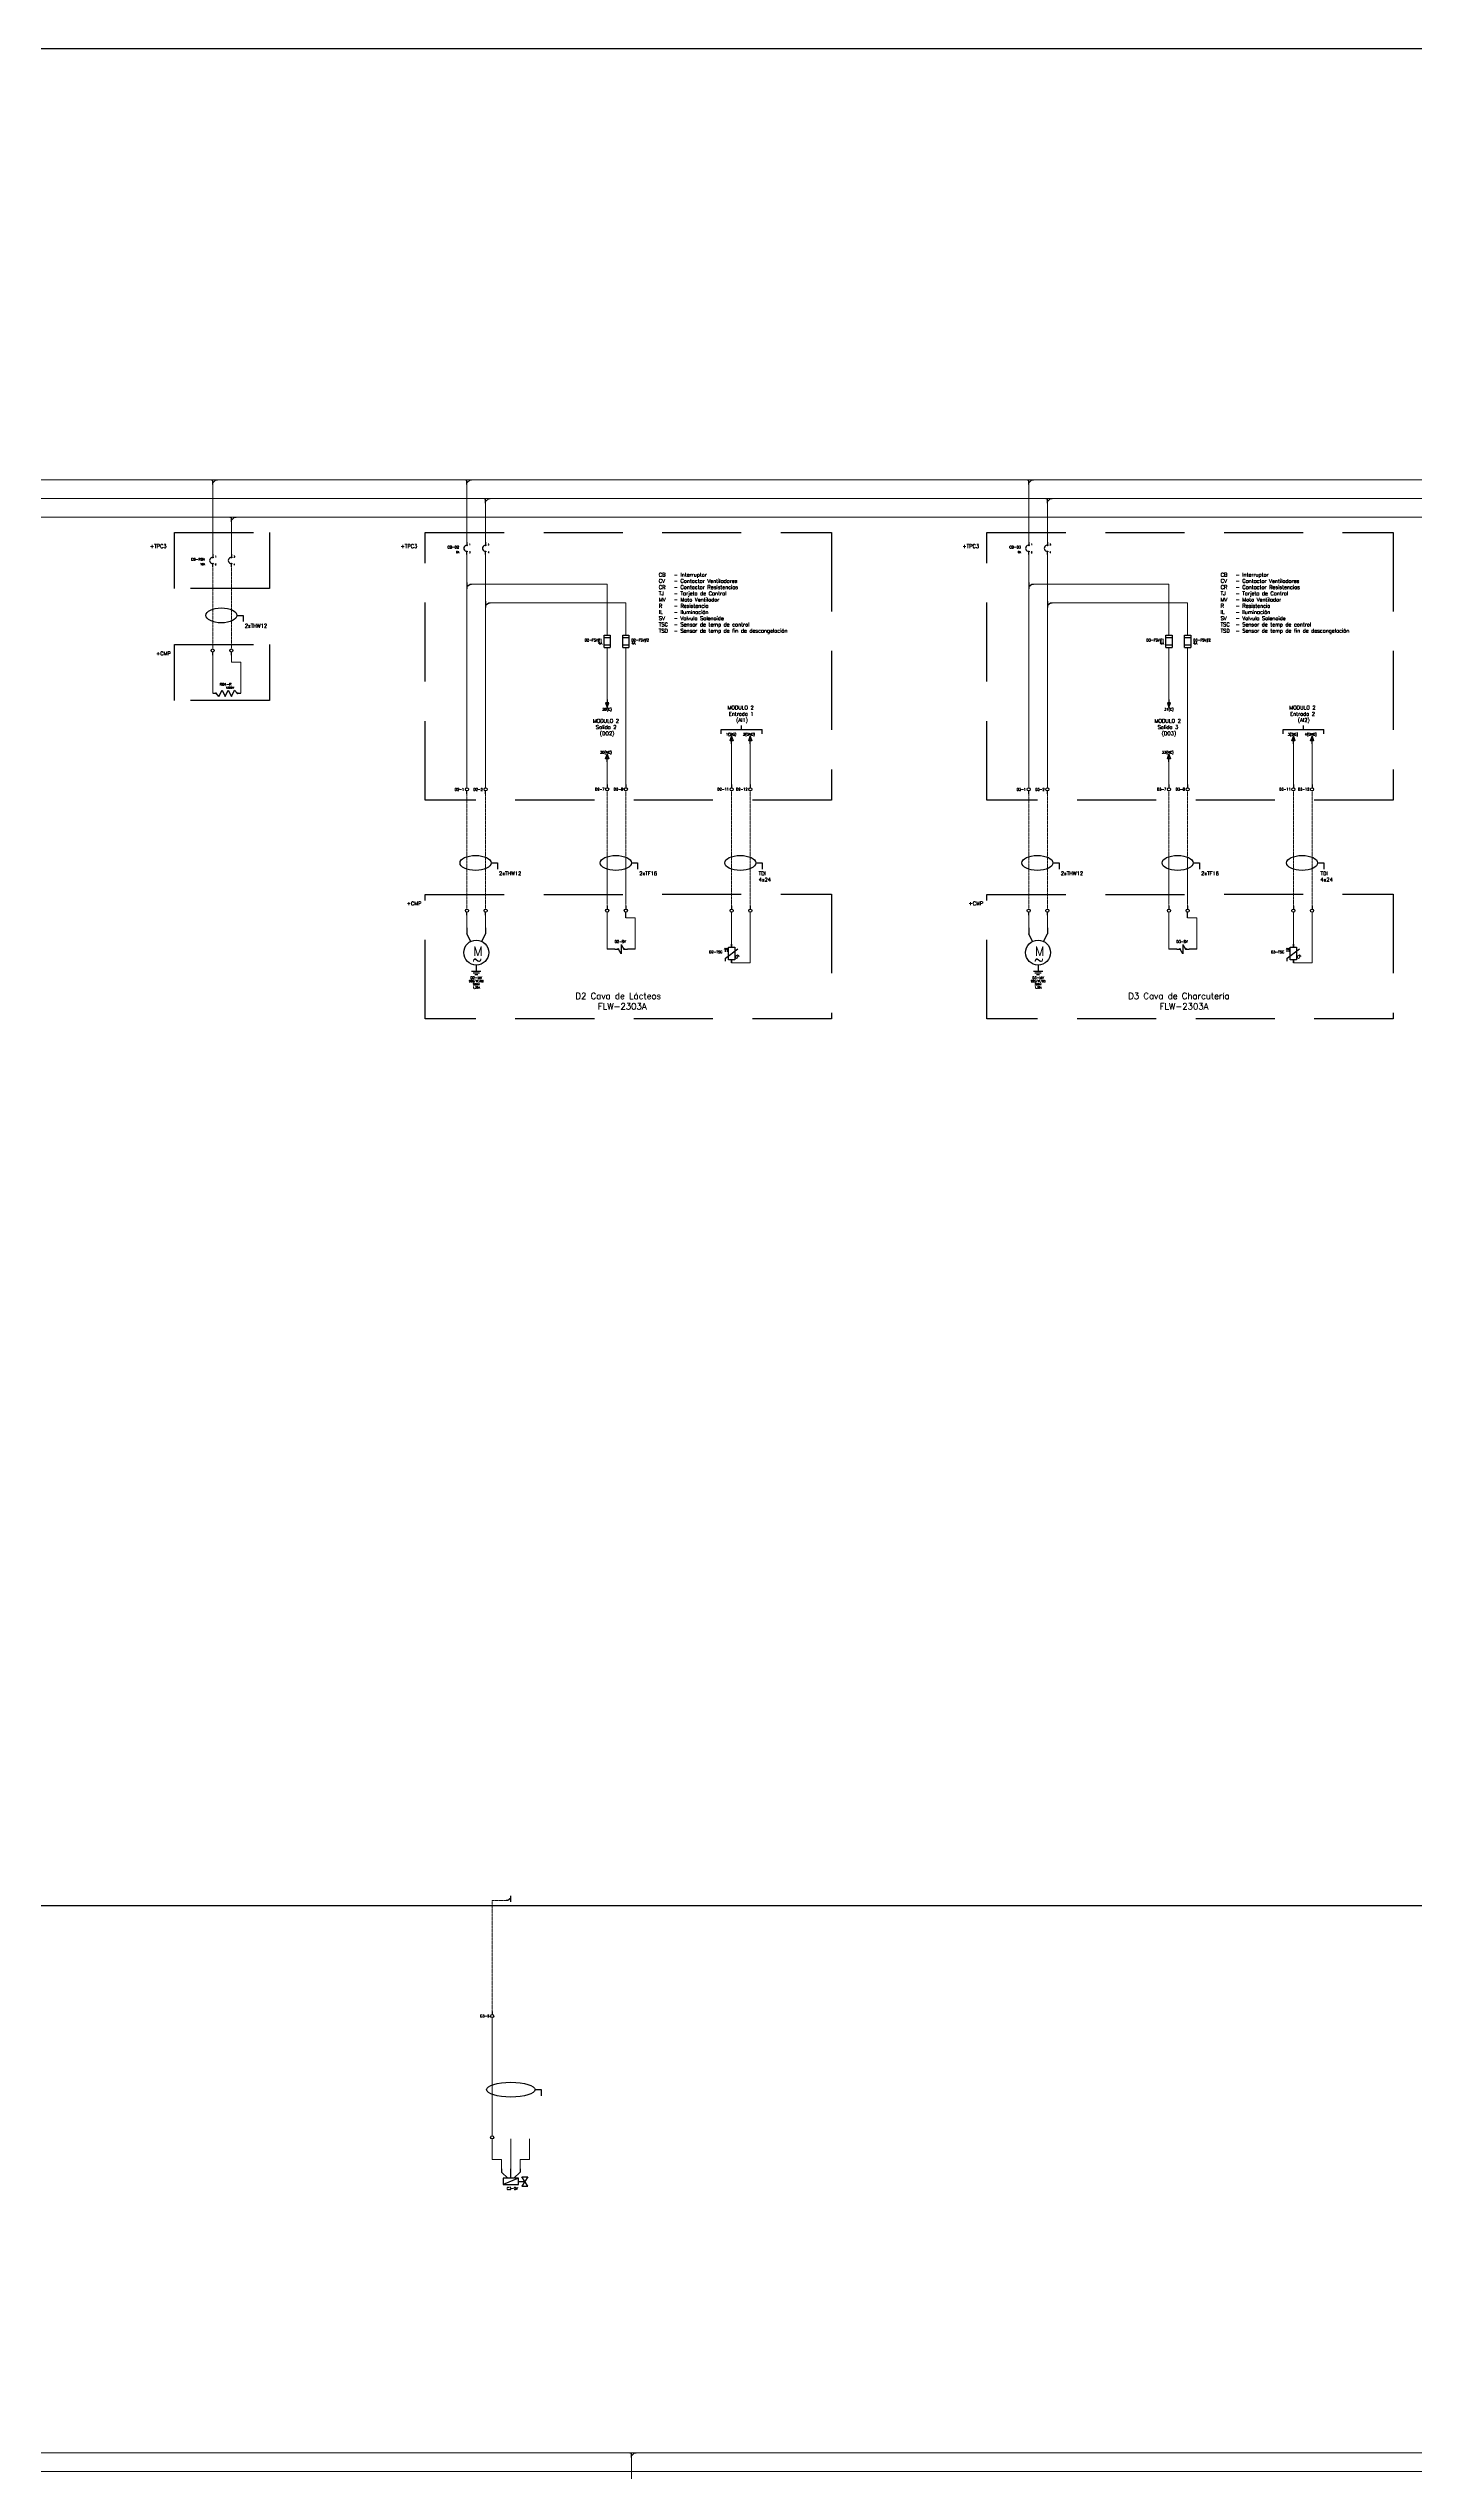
# Model space of a CAD drawing. Header units: inches. Extents: x 75782 to 87231, y -34126 to -18655.
# Drawn here: x 82121 to 84316, y -31289 to -27393 of the extents above; entities that cross this region are included whole.
import ezdxf
from ezdxf.enums import TextEntityAlignment as Align

# ---------------------------------------------------------------- set-up
doc = ezdxf.new("R2010")
doc.units = ezdxf.units.IN
doc.header["$MEASUREMENT"] = 0
doc.linetypes.add('DASHED', pattern=[19.05, 12.7, -6.35])
doc.linetypes.add('EPLANLINE7', pattern=[0])
for name, color, linetype, lineweight in [('A-Cable Belden', 9, 'Continuous', 18), ('A-Cables 220V', 6, 'Continuous', 18), ('SYMBOL', 2, 'Continuous', 25)]:
    doc.layers.add(name, color=color, linetype=linetype, lineweight=lineweight)
doc.layers.add('TEXTOS', color=7, linetype='Continuous')
doc.styles.get("Standard").update_dxf_attribs({"font": 'ROMANS.SHX'})

# ---------------------------------------------------------------- blocks, each defined once
blk = doc.blocks.new('derivación inferior')
for p, q in [((-2.5, 0), (0, 0)), ((0, -7.5), (0, 0)), ((0, -5), (5, 0)), ((5, 0), (7.5, 0))]:
    blk.add_line(p, q)
blk = doc.blocks.new('AMI-140')
at = {"ltscale": 0.1}
for p, q in [((97291.8, 2.1), (97291.8, -2.9)), ((97306.8, -12.9), (97306.8, 2.1)), ((97321.8, 2.1), (97321.8, -2.9)), ((97291.8, -2.9), (97301.8, -12.9)), ((97294.3, -12.9), (97294.3, -22.9)), ((97319.3, -12.9), (97294.3, -12.9)), ((97319.3, -12.9), (97294.3, -22.9)), ((97294.3, -22.9), (97319.3, -22.9)), ((97321.8, -2.9), (97311.8, -12.9)), ((97319.3, -22.9), (97319.3, -12.9)), ((97319.3, -17.9), (97329.3, -17.9)), ((97324.3, -10.4), (97334.3, -10.4)), ((97334.3, -25.4), (97324.3, -10.4)), ((97334.3, -10.4), (97324.3, -25.4)), ((97324.3, -25.4), (97334.3, -25.4))]:
    blk.add_line(p, q, dxfattribs=at)
at = {"flags": 4}
blk.add_attdef('NAME', text='', height=4, dxfattribs=at).set_placement((97318.2, -31.4), align=Align.RIGHT)
blk = doc.blocks.new('derivación a la derecha')
for p, q in [((0, 2.5), (0, -7.5)), ((0, -3.75), (5, 0)), ((5, 0), (7.5, 0))]:
    blk.add_line(p, q)
blk = doc.blocks.new('Borne - arriba')
blk.add_line((0, 0), (0, -5))
blk.add_circle((0, -7.5), 2.5)
at = {"flags": 4}
blk.add_attdef('NAME', text='', height=4, dxfattribs=at).set_placement((-4.4, -9.3), align=Align.RIGHT)
blk.add_attdef('#', (4.6, -8.9), '', height=3, dxfattribs=at)
blk = doc.blocks.new('Heater')
for p, q in [((0, 0), (4.3, 0)), ((10, -5), (5.7, 0)), ((10, -5), (15, 5)), ((15, 5), (20, -5)), ((20, -5), (25, 5)), ((25, 5), (30, -5)), ((30, -5), (35, 5)), ((35, 5), (39.3, 0)), ((40.7, 0), (45, 0))]:
    blk.add_line(p, q)
for centre in [(5, 0), (40, 0)]:
    blk.add_circle(centre, 0.704)
at = {"flags": 4}
for tag, height, p in [('NAME', 4, (30, 12.5)), ('DATA', 3, (27.5, 7.5))]:
    blk.add_attdef(tag, text='', height=height, dxfattribs=at).set_placement(p, align=Align.RIGHT)
blk = doc.blocks.new('2F Breaker')
for p, q in [((0, 0), (0, -4.3)), ((30, 0), (30, -4.3)), ((0, -20), (0, -15.7)), ((30, -20), (30, -15.7))]:
    blk.add_line(p, q)
for centre in [(0, -5), (0, -15), (30, -5), (30, -15)]:
    blk.add_circle(centre, 0.653)
for centre in [(0, -10), (30, -10)]:
    blk.add_arc(centre, 5, 110, 250)
for s, p in [('2', (3.6, -17.7)), ('1', (3.6, -5)), ('3', (33.6, -5)), ('4', (33.6, -17.7))]:
    blk.add_text(s, height=2.5).set_placement(p)
at = {"flags": 4}
for tag, height, p in [('FEATURES', 3, (-12.5, -17.5)), ('NAME', 4, (-12.5, -10))]:
    blk.add_attdef(tag, text='', height=height, dxfattribs=at).set_placement(p, align=Align.RIGHT)
blk = doc.blocks.new('2F motor')
for p, q in [((0, 0), (0, -10)), ((30, 0), (30, -10)), ((6.1, -22.1), (0, -10)), ((23.9, -22.1), (30, -10)), ((7.5, -70), (22.5, -70)), ((10, -72.5), (20, -72.5)), ((12.5, -75), (17.5, -75)), ((15, -60), (15, -70))]:
    blk.add_line(p, q)
blk.add_circle((15, -40), 20)
blk.add_text('M', height=15).set_placement((10, -45))
at = {"insert": (8.6, -43.8), "char_height": 15, "width": 78.304, "attachment_point": 1}
blk.add_mtext('{\\Fsimplex|c0;~}', dxfattribs=at)
at = {"flags": 4}
for tag, height, p in [('CURRENT', 3, (15, -97.5)), ('VOLTAJE', 3, (15, -87.5)), ('NAME', 4, (15, -82.5)), ('HP', 3, (15, -92.5))]:
    blk.add_attdef(tag, text='', height=height, dxfattribs=at).set_placement(p, align=Align.CENTER)
blk = doc.blocks.new('Temperature sensor')
for p, q in [((-10, -22.5), (10, -7.5)), ((-10, -27.5), (-10, -22.5))]:
    blk.add_line(p, q)
for points in [[(0, 0), (0, 0), (0, -5), (0, -5)], [(-5, -5), (5, -5), (5, -25), (-5, -25)], [(0, -30), (0, -30), (0, -25), (0, -25)]]:
    blk.add_lwpolyline(points, close=True)
at = {"layer": 'SYMBOL', "color": 0, "linetype": 'EPLANLINE7', "lineweight": 25}
for p, q in [((-10.4, -6.5), (-11.9, -8.9)), ((-10.4, -6.5), (-10.4, -12.5)), ((-10.4, -6.5), (-8.9, -8.9)), ((-7.4, -6.5), (-7.4, -12.5))]:
    blk.add_line(p, q, dxfattribs=at)
at = {"layer": 'SYMBOL', "color": 0, "linetype": 'EPLANLINE7', "lineweight": 13}
for p, q in [((-7.4, -6.5), (-8.9, -8.9)), ((-7.4, -6.5), (-5.9, -8.9)), ((-7.4, -12.5), (-7.4, -12.5)), ((-7.4, -12.5), (-7.4, -12.5)), ((6.6, -18.3), (6.6, -21.9)), ((6.6, -21.9), (8.1, -23.1)), ((9.6, -17.1), (8.1, -18.3)), ((8.1, -18.3), (9.6, -19.5)), ((8.1, -23.1), (9.6, -21.9)), ((11.1, -18.3), (9.6, -17.1)), ((9.6, -21.9), (11.1, -18.3)), ((9.6, -19.5), (12.6, -19.5))]:
    blk.add_line(p, q, dxfattribs=at)
at = {"flags": 4}
blk.add_attdef('NAME', text='', height=4, dxfattribs=at).set_placement((-14.8, -14.6), align=Align.RIGHT)
blk = doc.blocks.new('Arrow-down')
for p, q in [((0, 0), (0, -12.5)), ((2.5, -5), (-2.5, -5)), ((-2.5, -5), (0, -12.5)), ((0, -12.5), (2.5, -5))]:
    blk.add_line(p, q)
at = {"flags": 4}
blk.add_attdef('NAME', text='', height=4, dxfattribs=at).set_placement((7.5, -17.5), align=Align.RIGHT)
blk = doc.blocks.new('Arrow-up')
for p, q in [((-2.5, 5), (0, 12.5)), ((2.5, 5), (-2.5, 5)), ((0, 0), (0, 12.5)), ((0, 12.5), (2.5, 5))]:
    blk.add_line(p, q)
at = {"flags": 4}
blk.add_attdef('NAME', text='', height=4, dxfattribs=at).set_placement((7.5, 13.5), align=Align.RIGHT)
blk = doc.blocks.new('Fusible')
at = {"color": 0, "ltscale": 0.1}
for p, q in [((45791, 2917.9), (45791, 2937.9)), ((45791, 2937.9), (45801, 2937.9)), ((45791, 2933.9), (45801, 2933.9)), ((45801, 2937.9), (45801, 2917.9)), ((45801, 2921.9), (45791, 2921.9)), ((45791, 2917.9), (45801, 2917.9))]:
    blk.add_line(p, q, dxfattribs=at)
at = {"flags": 4}
for p in [(45787.9, 2927.9), (45787.9, 2922.9)]:
    blk.add_attdef('NAME', text='', height=4, dxfattribs=at).set_placement(p, align=Align.RIGHT)
blk = doc.blocks.new('fusible1')
at = {"color": 0, "ltscale": 0.1}
for p, q in [((45821, 2917.9), (45821, 2937.9)), ((45821, 2937.9), (45831, 2937.9)), ((45821, 2933.9), (45831, 2933.9)), ((45831, 2937.9), (45831, 2917.9)), ((45831, 2921.9), (45821, 2921.9)), ((45821, 2917.9), (45831, 2917.9))]:
    blk.add_line(p, q, dxfattribs=at)
at = {"flags": 4}
for p in [(45834.9, 2927.9), (45834.9, 2922.9)]:
    blk.add_attdef('NAME', p, '', height=4, dxfattribs=at)
blk = doc.blocks.new('Borne - abajo')
blk.add_line((0, 0), (0, 5))
blk.add_circle((0, 7.5), 2.5)
at = {"flags": 4}
blk.add_attdef('NAME', text='', height=4, dxfattribs=at).set_placement((-4.4, 5.3), align=Align.RIGHT)
blk.add_attdef('#', (4.6, 5.9), '', height=3, dxfattribs=at)
blk = doc.blocks.new('Solenoid Coil')
for p, q in [((0, 0), (4.3, 0)), ((10, -7.5), (5.7, 0)), ((10, 7.5), (10, -7.5)), ((10, 7.5), (14.3, 0)), ((15.7, 0), (20, 0))]:
    blk.add_line(p, q)
for centre in [(5, 0), (15, 0)]:
    blk.add_circle(centre, 0.704)
at = {"flags": 4}
for tag, height, p in [('NAME', 4, (17.5, 10)), ('PAGE', 3, (15, -17.5))]:
    blk.add_attdef(tag, text='', height=height, dxfattribs=at).set_placement(p, align=Align.RIGHT)

msp = doc.modelspace()

# ---------------------------------------------------------------- linework, layer by layer
at = {"ltscale": 0.1}
for p, q in [((82423.6, -28304.4), (82433.6, -28304.4)), ((82433.6, -28304.4), (82433.6, -28314.4)), ((83201.9, -28494.8), (83201.9, -28488.1)), ((83201.9, -28488.1), (83267.5, -28488.1)), ((83234.7, -28488.1), (83234.7, -28481.4)), ((83267.5, -28494.8), (83267.5, -28488.1)), ((84104.9, -28494.8), (84104.9, -28488.1)), ((84104.9, -28488.1), (84170.4, -28488.1)), ((84137.6, -28488.1), (84137.6, -28481.4)), ((84170.4, -28494.8), (84170.4, -28488.1)), ((82832.1, -28702.4), (82842.1, -28702.4)), ((82842.1, -28702.4), (82842.1, -28712.4)), ((83057.5, -28702.4), (83067.5, -28702.4)), ((83057.5, -28702.4), (83067.5, -28702.4)), ((83067.5, -28702.4), (83067.5, -28712.4)), ((83067.5, -28702.4), (83067.5, -28712.4)), ((83257.5, -28702.4), (83267.5, -28702.4)), ((83267.5, -28702.4), (83267.5, -28712.4)), ((83735, -28702.4), (83745, -28702.4)), ((83745, -28702.4), (83745, -28712.4)), ((83960.4, -28702.4), (83970.4, -28702.4)), ((83960.4, -28702.4), (83970.4, -28702.4)), ((83970.4, -28702.4), (83970.4, -28712.4)), ((83970.4, -28702.4), (83970.4, -28712.4)), ((84160.4, -28702.4), (84170.4, -28702.4)), ((84170.4, -28702.4), (84170.4, -28712.4)), ((83048.6, -28790.9), (83048.6, -28781.6)), ((83951.5, -28790.9), (83951.5, -28781.6)), ((82902.7, -30674.9), (82912.7, -30674.9)), ((82912.7, -30674.9), (82912.7, -30684.9))]:
    msp.add_line(p, q, dxfattribs=at)
for p, q in [((82384.7, -28368.3), (82384.7, -28363.3)), ((82414.7, -28368.3), (82414.7, -28363.3)), ((82793.2, -28786.6), (82793.2, -28781.6)), ((82823.2, -28786.6), (82823.2, -28781.6)), ((83018.6, -28771.6), (83018.6, -28776.6)), ((83048.6, -28771.6), (83048.6, -28776.6)), ((83218.6, -28771.6), (83218.6, -28776.6)), ((83248.6, -28771.6), (83248.6, -28776.6)), ((83696.1, -28786.6), (83696.1, -28781.6)), ((83726.1, -28786.6), (83726.1, -28781.6)), ((83921.5, -28771.6), (83921.5, -28776.6)), ((83951.5, -28771.6), (83951.5, -28776.6)), ((84121.5, -28771.6), (84121.5, -28776.6)), ((84151.5, -28771.6), (84151.5, -28776.6)), ((83031.1, -28840.9), (83018.6, -28840.9)), ((83063.6, -28840.9), (83051.1, -28840.9)), ((83934, -28840.9), (83921.5, -28840.9)), ((83966.5, -28840.9), (83954, -28840.9))]:
    msp.add_line(p, q)
msp.add_lwpolyline([(75782.1, -27392.9), (85106.4, -27392.9), (85106.4, -30379.5), (75782.1, -30379.5)], close=True, dxfattribs=at)
msp.add_lwpolyline([(75782.1, -27392.9), (85106.4, -27392.9), (85106.4, -30379.5), (75782.1, -30379.5)], close=True, dxfattribs=at)
at = {"linetype": 'DASHED', "ltscale": 10}
for points in [[(82323.2, -28171.1), (82476.1, -28171.1), (82476.1, -28261.3), (82323.2, -28261.3)], [(82726.1, -28171.1), (83379, -28171.1), (83379, -28601.3), (82726.1, -28601.3)], [(83629, -28171.1), (84281.9, -28171.1), (84281.9, -28601.3), (83629, -28601.3)], [(82323.2, -28351.1), (82476.1, -28351.1), (82476.1, -28441.3), (82323.2, -28441.3)], [(82726.1, -28753), (83379, -28752.9), (83379, -28953.2), (82726.1, -28953.2)], [(83629, -28753), (84281.9, -28752.9), (84281.9, -28953.2), (83629, -28953.2)]]:
    msp.add_lwpolyline(points, close=True, dxfattribs=at)
for centre in [(82384.7, -28360.8), (82414.7, -28360.8), (82793.2, -28779.1), (82823.2, -28779.1), (83018.6, -28779.1), (83018.6, -28779.1), (83018.6, -28779.1), (83048.6, -28779.1), (83048.6, -28779.1), (83048.6, -28779.1), (83218.6, -28779.1), (83248.6, -28779.1), (83696.1, -28779.1), (83726.1, -28779.1), (83921.5, -28779.1), (83921.5, -28779.1), (83921.5, -28779.1), (83951.5, -28779.1), (83951.5, -28779.1), (83951.5, -28779.1), (84121.5, -28779.1), (84151.5, -28779.1), (82833.8, -30751.6)]:
    msp.add_circle(centre, 2.5)
at = {"ltscale": 0.1}
for centre, major_axis, ratio in [((82398.6, -28304.4), (-25, 0), 0.48), ((82807.1, -28702.4), (-25, 0), 0.48), ((83032.5, -28702.4), (-25, 0), 0.48), ((83232.5, -28702.4), (-25, 0), 0.48), ((83710, -28702.4), (-25, 0), 0.48), ((83935.4, -28702.4), (-25, 0), 0.48), ((84135.4, -28702.4), (-25, 0), 0.48), ((82863.8, -30674.9), (-38.9, 0), 0.308382)]:
    msp.add_ellipse(centre, major_axis=major_axis, ratio=ratio, dxfattribs=at)
at = {"layer": 'A-Cable Belden'}
for p, q in [((83218.6, -28581.6), (83218.6, -28511.1)), ((83248.6, -28511.1), (83248.6, -28581.6)), ((84121.5, -28581.6), (84121.5, -28511.1)), ((84151.5, -28511.1), (84151.5, -28581.6)), ((83218.6, -28835.5), (83218.6, -28781.6)), ((83248.6, -28781.6), (83248.6, -28863)), ((84121.5, -28835.5), (84121.5, -28781.6)), ((84151.5, -28781.6), (84151.5, -28863)), ((83248.6, -28863), (83218.6, -28863)), ((84151.5, -28863), (84121.5, -28863))]:
    msp.add_line(p, q, dxfattribs=at)
at = {"layer": 'A-Cable Belden', "linetype": 'DASHED', "ltscale": 0.01}
for p, q in [((83218.6, -28586.6), (83218.6, -28771.6)), ((83248.6, -28586.6), (83248.6, -28771.6)), ((84121.5, -28586.6), (84121.5, -28771.6)), ((84151.5, -28586.6), (84151.5, -28771.6))]:
    msp.add_line(p, q, dxfattribs=at)
at = {"layer": 'A-Cables 220V'}
for p, q in [((77459, -28086.5), (84667, -28086.5)), ((82384.7, -28206.2), (82384.7, -28086.5)), ((82793.2, -28186.7), (82793.2, -28086.4)), ((83696.1, -28186.7), (83696.1, -28086.4)), ((77489, -28116.5), (84667, -28116.5)), ((82823.2, -28186.7), (82823.2, -28116.5)), ((83726.1, -28186.7), (83726.1, -28116.5)), ((77519, -28146.5), (84667, -28146.5)), ((82414.7, -28206.2), (82414.7, -28146.5)), ((82793.2, -28206.7), (82793.2, -28251.7)), ((82823.2, -28206.7), (82823.2, -28281.7)), ((83696.1, -28206.7), (83696.1, -28251.7)), ((83726.1, -28206.7), (83726.1, -28281.7)), ((82793.2, -28261.7), (82793.2, -28581.6)), ((82800.7, -28254.2), (83018.6, -28254.2)), ((82830.7, -28284.2), (83048.6, -28284.2)), ((83018.6, -28254.2), (83018.6, -28336.2)), ((83048.6, -28284.2), (83048.6, -28336.2)), ((83696.1, -28261.7), (83696.1, -28581.6)), ((83703.6, -28254.2), (83921.5, -28254.2)), ((83733.6, -28284.2), (83951.5, -28284.2)), ((83921.5, -28254.2), (83921.5, -28336.2)), ((83951.5, -28284.2), (83951.5, -28336.2)), ((82823.2, -28291.7), (82823.2, -28581.6)), ((83726.1, -28291.7), (83726.1, -28581.6)), ((83018.6, -28356.2), (83018.6, -28439.9)), ((83048.6, -28356.2), (83048.6, -28581.6)), ((83921.5, -28356.2), (83921.5, -28439.9)), ((83951.5, -28356.2), (83951.5, -28581.6)), ((82384.7, -28363.3), (82384.7, -28429.7)), ((82414.7, -28363.3), (82414.7, -28379.7)), ((82429.7, -28379.7), (82414.7, -28379.7)), ((82429.7, -28429.7), (82429.7, -28379.7)), ((83018.6, -28540.1), (83018.6, -28581.6)), ((83921.5, -28540.1), (83921.5, -28581.6)), ((82793.2, -28781.6), (82793.2, -28806.6)), ((82823.2, -28781.6), (82823.2, -28806.6)), ((83018.6, -28781.6), (83018.6, -28840.9)), ((83063.6, -28790.9), (83048.6, -28790.9)), ((83063.6, -28840.9), (83063.6, -28790.9)), ((83696.1, -28781.6), (83696.1, -28806.6)), ((83726.1, -28781.6), (83726.1, -28806.6)), ((83921.5, -28781.6), (83921.5, -28840.9)), ((83966.5, -28790.9), (83951.5, -28790.9)), ((83966.5, -28840.9), (83966.5, -28790.9)), ((82833.8, -30749.1), (82833.8, -30559.1)), ((82833.8, -30754.1), (82833.8, -30787.3)), ((82863.8, -30754.1), (82863.8, -30802.3)), ((82893.8, -30754.1), (82893.8, -30770.5)), ((82893.8, -30754.1), (82893.8, -30770.5)), ((82893.8, -30754.1), (82893.8, -30770.5)), ((82893.8, -30754.1), (82893.8, -30787.3)), ((82848.8, -30787.3), (82833.8, -30787.3)), ((82848.8, -30802.3), (82848.8, -30787.3)), ((82878.8, -30802.3), (82878.8, -30787.3)), ((82878.8, -30787.3), (82893.8, -30787.3)), ((80133, -31258.9), (86791.7, -31258.9)), ((83057.5, -31359.1), (83057.5, -31258.9)), ((80163, -31288.9), (86791.7, -31288.9))]:
    msp.add_line(p, q, dxfattribs=at)
at = {"layer": 'A-Cables 220V', "linetype": 'DASHED', "ltscale": 0.01}
for p, q in [((82384.7, -28226.2), (82384.7, -28358.3)), ((82414.7, -28226.2), (82414.7, -28358.3)), ((82793.2, -28586.6), (82793.2, -28776.6)), ((82823.2, -28586.6), (82823.2, -28776.6)), ((83018.6, -28586.6), (83018.6, -28771.6)), ((83018.6, -28586.6), (83018.6, -28776.6)), ((83048.6, -28586.6), (83048.6, -28776.6)), ((83696.1, -28586.6), (83696.1, -28776.6)), ((83726.1, -28586.6), (83726.1, -28776.6)), ((83921.5, -28586.6), (83921.5, -28771.6)), ((83921.5, -28586.6), (83921.5, -28776.6)), ((83951.5, -28586.6), (83951.5, -28776.6)), ((83018.6, -28695.3), (83018.6, -28764.5)), ((83048.6, -28695.3), (83048.6, -28764.5)), ((83921.5, -28695.3), (83921.5, -28764.5)), ((83951.5, -28695.3), (83951.5, -28764.5)), ((82833.8, -30370.5), (82858.8, -30370.5)), ((82833.8, -30370.5), (82833.8, -30549.1))]:
    msp.add_line(p, q, dxfattribs=at)

# ---------------------------------------------------------------- block references
for name, p in [('derivación inferior', (82384.7, -28086.5)), ('derivación inferior', (82793.2, -28086.4)), ('derivación inferior', (83696.1, -28086.4)), ('derivación inferior', (82823.2, -28116.5)), ('derivación inferior', (83726.1, -28116.5)), ('derivación inferior', (82414.7, -28146.5)), ('derivación a la derecha', (82793.2, -28254.2)), ('derivación a la derecha', (82823.2, -28284.2)), ('derivación a la derecha', (83696.1, -28254.2)), ('derivación a la derecha', (83726.1, -28284.2)), ('derivación inferior', (83057.5, -31258.9))]:
    msp.add_blockref(name, p)
ref = msp.add_blockref('2F Breaker', (82384.7, -28206.2))
ref.add_attrib('NAME', 'CB-RB4', dxfattribs={"height": 4}).set_placement((82372.2, -28216.2), align=Align.RIGHT)
ref.add_attrib('FEATURES', '16A', dxfattribs={"height": 3}).set_placement((82372.2, -28223.7), align=Align.RIGHT)
ref = msp.add_blockref('2F Breaker', (82793.2, -28186.7))
ref.add_attrib('NAME', 'CB-D2', dxfattribs={"height": 4}).set_placement((82780.7, -28196.7), align=Align.RIGHT)
ref.add_attrib('FEATURES', '6A', dxfattribs={"height": 3}).set_placement((82780.7, -28204.2), align=Align.RIGHT)
ref = msp.add_blockref('2F Breaker', (83696.1, -28186.7))
ref.add_attrib('NAME', 'CB-D3', dxfattribs={"height": 4}).set_placement((83683.6, -28196.7), align=Align.RIGHT)
ref.add_attrib('FEATURES', '6A', dxfattribs={"height": 3}).set_placement((83683.6, -28204.2), align=Align.RIGHT)
at = {"color": 0}
ref = msp.add_blockref('Fusible', (37222.6, -31274.1), dxfattribs=at)
ref.add_attrib('NAME', 'D2-FSV#1', dxfattribs={"height": 4}).set_placement((83010.6, -28346.2), align=Align.RIGHT)
ref.add_attrib('NAME', '4A', dxfattribs={"height": 4}).set_placement((83010.6, -28351.2), align=Align.RIGHT)
ref = msp.add_blockref('fusible1', (37222.6, -31274.1), dxfattribs=at)
ref.add_attrib('NAME', 'D2-FSV#2', (83057.6, -28346.2), dxfattribs={"height": 4})
ref.add_attrib('NAME', '4A', (83057.6, -28351.2), dxfattribs={"height": 4})
ref = msp.add_blockref('Fusible', (38125.6, -31274.1), dxfattribs=at)
ref.add_attrib('NAME', 'D3-FSV#1', dxfattribs={"height": 4}).set_placement((83913.5, -28346.2), align=Align.RIGHT)
ref.add_attrib('NAME', '4A', dxfattribs={"height": 4}).set_placement((83913.5, -28351.2), align=Align.RIGHT)
ref = msp.add_blockref('fusible1', (38125.6, -31274.1), dxfattribs=at)
ref.add_attrib('NAME', 'D3-FSV#2', (83960.5, -28346.2), dxfattribs={"height": 4})
ref.add_attrib('NAME', '4A', (83960.5, -28351.2), dxfattribs={"height": 4})
ref = msp.add_blockref('Heater', (82384.7, -28429.7))
ref.add_attrib('NAME', 'RB4-R', dxfattribs={"height": 4}).set_placement((82414.7, -28417.2), align=Align.RIGHT)
ref.add_attrib('DATA', '1500W', dxfattribs={"height": 3}).set_placement((82412.2, -28422.2), align=Align.CENTER)
ref = msp.add_blockref('Arrow-down', (83018.6, -28439.9))
ref.add_attrib('NAME', '28(C)', dxfattribs={"height": 4}).set_placement((83026.1, -28457.4), align=Align.RIGHT)
ref = msp.add_blockref('Arrow-down', (83921.5, -28439.9))
ref.add_attrib('NAME', '31(C)', dxfattribs={"height": 4}).set_placement((83929, -28457.4), align=Align.RIGHT)
ref = msp.add_blockref('Arrow-up', (83218.6, -28511.1))
ref.add_attrib('NAME', '1(SIG)', dxfattribs={"height": 4}).set_placement((83226.1, -28497.6), align=Align.RIGHT)
ref = msp.add_blockref('Arrow-up', (83248.6, -28511.1))
ref.add_attrib('NAME', '2(GND)', dxfattribs={"height": 4}).set_placement((83256.1, -28497.6), align=Align.RIGHT)
ref = msp.add_blockref('Arrow-up', (84121.5, -28511.1))
ref.add_attrib('NAME', '3(SIG)', dxfattribs={"height": 4}).set_placement((84129, -28497.6), align=Align.RIGHT)
ref = msp.add_blockref('Arrow-up', (84151.5, -28511.1))
ref.add_attrib('NAME', '4(GND)', dxfattribs={"height": 4}).set_placement((84159, -28497.6), align=Align.RIGHT)
ref = msp.add_blockref('Arrow-up', (83018.6, -28540.1))
ref.add_attrib('NAME', '30(NC)', dxfattribs={"height": 4}).set_placement((83026.1, -28526.6), align=Align.RIGHT)
ref = msp.add_blockref('Arrow-up', (83921.5, -28540.1))
ref.add_attrib('NAME', '33(NC)', dxfattribs={"height": 4}).set_placement((83929, -28526.6), align=Align.RIGHT)
ref = msp.add_blockref('Borne - abajo', (82793.2, -28591.6))
ref.add_attrib('NAME', 'D2-1', dxfattribs={"height": 4}).set_placement((82788.7, -28586.3), align=Align.RIGHT)
ref = msp.add_blockref('Borne - abajo', (82823.2, -28591.6))
ref.add_attrib('NAME', 'D2-2', dxfattribs={"height": 4}).set_placement((82818.7, -28586.3), align=Align.RIGHT)
ref = msp.add_blockref('Borne - arriba', (83018.6, -28576.6))
ref.add_attrib('NAME', 'D2-7', dxfattribs={"height": 4}).set_placement((83014.2, -28585.9), align=Align.RIGHT)
ref = msp.add_blockref('Borne - arriba', (83048.6, -28576.6))
ref.add_attrib('NAME', 'D2-8', dxfattribs={"height": 4}).set_placement((83044.2, -28585.9), align=Align.RIGHT)
ref = msp.add_blockref('Borne - arriba', (83218.6, -28576.6))
ref.add_attrib('NAME', 'D2-11', dxfattribs={"height": 4}).set_placement((83214.2, -28585.9), align=Align.RIGHT)
ref = msp.add_blockref('Borne - arriba', (83248.6, -28576.6))
ref.add_attrib('NAME', 'D2-12', dxfattribs={"height": 4}).set_placement((83244.2, -28585.9), align=Align.RIGHT)
ref = msp.add_blockref('Borne - abajo', (83696.1, -28591.6))
ref.add_attrib('NAME', 'D3-1', dxfattribs={"height": 4}).set_placement((83691.6, -28586.3), align=Align.RIGHT)
ref = msp.add_blockref('Borne - abajo', (83726.1, -28591.6))
ref.add_attrib('NAME', 'D3-2', dxfattribs={"height": 4}).set_placement((83721.6, -28586.3), align=Align.RIGHT)
ref = msp.add_blockref('Borne - arriba', (83921.5, -28576.6))
ref.add_attrib('NAME', 'D3-7', dxfattribs={"height": 4}).set_placement((83917.1, -28585.9), align=Align.RIGHT)
ref = msp.add_blockref('Borne - arriba', (83951.5, -28576.6))
ref.add_attrib('NAME', 'D3-8', dxfattribs={"height": 4}).set_placement((83947.1, -28585.9), align=Align.RIGHT)
ref = msp.add_blockref('Borne - arriba', (84121.5, -28576.6))
ref.add_attrib('NAME', 'D3-11', dxfattribs={"height": 4}).set_placement((84117.1, -28585.9), align=Align.RIGHT)
ref = msp.add_blockref('Borne - arriba', (84151.5, -28576.6))
ref.add_attrib('NAME', 'D3-12', dxfattribs={"height": 4}).set_placement((84147.1, -28585.9), align=Align.RIGHT)
ref = msp.add_blockref('2F motor', (82793.2, -28806.6))
ref.add_attrib('CURRENT', '1,35A', dxfattribs={"height": 3}).set_placement((82808.2, -28904.1), align=Align.CENTER)
ref.add_attrib('HP', '280W', dxfattribs={"height": 3}).set_placement((82808.2, -28899.1), align=Align.CENTER)
ref.add_attrib('VOLTAJE', '220/1F/60', dxfattribs={"height": 3}).set_placement((82808.2, -28894.1), align=Align.CENTER)
ref.add_attrib('NAME', 'D2-MV', dxfattribs={"height": 4}).set_placement((82808.2, -28889.1), align=Align.CENTER)
ref = msp.add_blockref('Solenoid Coil', (83031.1, -28840.9))
ref.add_attrib('NAME', 'D2-SV', dxfattribs={"height": 4}).set_placement((83048.6, -28830.9), align=Align.RIGHT)
ref = msp.add_blockref('2F motor', (83696.1, -28806.6))
ref.add_attrib('CURRENT', '1,35A', dxfattribs={"height": 3}).set_placement((83711.1, -28904.1), align=Align.CENTER)
ref.add_attrib('HP', '280W', dxfattribs={"height": 3}).set_placement((83711.1, -28899.1), align=Align.CENTER)
ref.add_attrib('VOLTAJE', '220/1F/60', dxfattribs={"height": 3}).set_placement((83711.1, -28894.1), align=Align.CENTER)
ref.add_attrib('NAME', 'D3-MV', dxfattribs={"height": 4}).set_placement((83711.1, -28889.1), align=Align.CENTER)
ref = msp.add_blockref('Solenoid Coil', (83934, -28840.9))
ref.add_attrib('NAME', 'D3-SV', dxfattribs={"height": 4}).set_placement((83951.5, -28830.9), align=Align.RIGHT)
ref = msp.add_blockref('Temperature sensor', (83218.6, -28833))
ref.add_attrib('NAME', 'D2-TSC', dxfattribs={"height": 4}).set_placement((83203.8, -28847.6), align=Align.RIGHT)
ref = msp.add_blockref('Temperature sensor', (84121.5, -28833))
ref.add_attrib('NAME', 'D3-TSC', dxfattribs={"height": 4}).set_placement((84106.7, -28847.6), align=Align.RIGHT)
at = {"rotation": 180}
msp.add_blockref('derivación a la derecha', (82863.8, -30370.5), dxfattribs=at)
ref = msp.add_blockref('Borne - arriba', (82833.8, -30549.1))
ref.add_attrib('NAME', 'C3-6', dxfattribs={"height": 4}).set_placement((82829.3, -30558.4), align=Align.RIGHT)
ref = msp.add_blockref('AMI-140', (-14443, -30804.4))
ref.add_attrib('NAME', 'C3-SV', dxfattribs={"height": 4}).set_placement((82875.2, -30835.8), align=Align.RIGHT)

# ---------------------------------------------------------------- texts
at = {"layer": 'TEXTOS', "char_height": 6, "attachment_point": 1}
for s, width, insert in [('+TPC3', 26.886, (82283.8, -28190.1)), ('+TPC3', 26.886, (82686.7, -28190.1)), ('+TPC3', 26.886, (83589.6, -28190.1)), ('CB^I- Interruptor\\PCV^I- Contactor Ventiladores\\PCR^I- Contactor Resistencias\\PTJ^I- Tarjeta de Control\\PMV^I- Moto Ventilador\\PR^I- Resistencia\\PIL^I- Iluminación\\PSV^I- Valvula Solenoide\\PTSC^I- Sensor de temp de control\\PTSD^I- Sensor de temp de fin de descongelación', 252.141, (83101.6, -28236.1)), ('CB^I- Interruptor\\PCV^I- Contactor Ventiladores\\PCR^I- Contactor Resistencias\\PTJ^I- Tarjeta de Control\\PMV^I- Moto Ventilador\\PR^I- Resistencia\\PIL^I- Iluminación\\PSV^I- Valvula Solenoide\\PTSC^I- Sensor de temp de control\\PTSD^I- Sensor de temp de fin de descongelación', 252.141, (84004.5, -28236.1)), ('2xTHW12', 128.511, (82436.3, -28318.2)), ('+CMP', 26.886, (82293.6, -28362.6)), ('\\pi102.93;MODULO 2\\P\\pi107.78;Salida 2\\P\\pi114.21;(DO2)', 252.141, (82892.6, -28471.1)), ('\\pi102.93;MODULO 2\\P\\pi104.93;Entrada 1\\P\\pi116.64;(AI1)', 252.141, (83109.1, -28449.8)), ('\\pi102.93;MODULO 2\\P\\pi107.78;Salida 3\\P\\pi114.21;(DO3)', 252.141, (83795.5, -28471.1)), ('\\pi102.93;MODULO 2\\P\\pi104.07;Entrada 2\\P\\pi116.64;(AI2)', 252.141, (84012, -28449.8)), ('2xTHW12', 128.511, (82844.8, -28716.3)), ('2xTF16', 128.511, (83070.2, -28716.3)), ('TDI\\P4x24', 128.511, (83262.1, -28716.3)), ('2xTHW12', 128.511, (83747.7, -28716.3)), ('2xTF16', 128.511, (83973.2, -28716.3)), ('TDI\\P4x24', 128.511, (84165, -28716.3)), ('+CMP', 26.886, (82696.5, -28764.5)), ('+CMP', 26.886, (83599.4, -28764.5))]:
    msp.add_mtext_dynamic_manual_height_columns(s, width=width, gutter_width=1250, heights=[0], dxfattribs=dict(at, insert=insert))
at = {"layer": 'TEXTOS', "linetype": 'DASHED', "ltscale": 0.1, "char_height": 10, "attachment_point": 1}
for s, insert in [('\\pi175.25;D2 Cava de Lácteos\\P\\pi211.2;FLW-2303A', (82792.4, -28911.3)), ('\\pi160.72;D3 Cava de Charcutería\\P\\pi211.2;FLW-2303A', (83695.3, -28911.3))]:
    msp.add_mtext_dynamic_manual_height_columns(s, width=507.162, gutter_width=1250, heights=[0], dxfattribs=dict(at, insert=insert))

doc.saveas('drawing.dxf')
